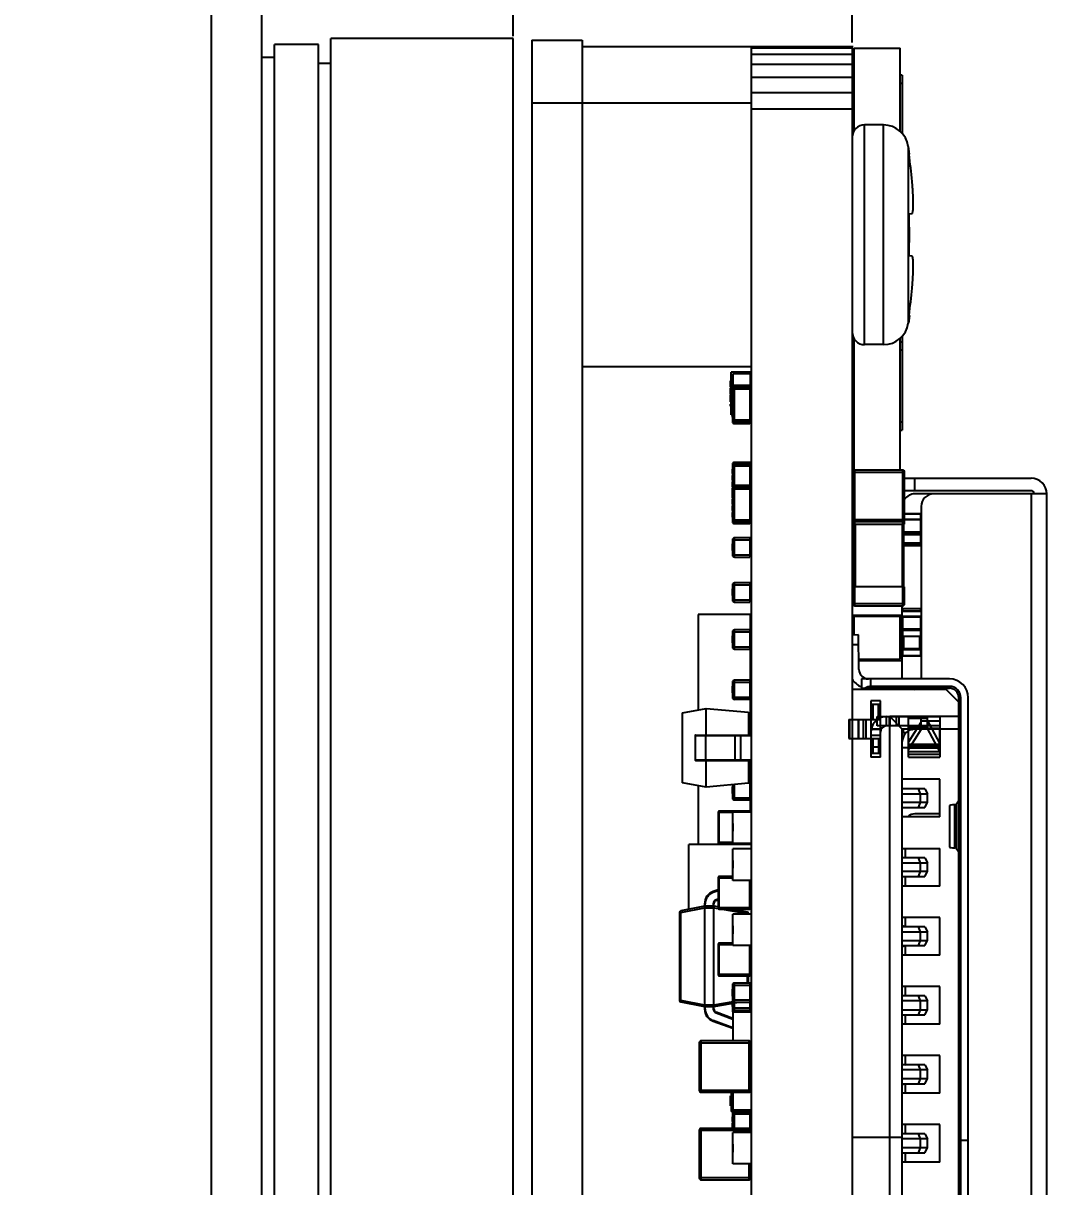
# Model space of a CAD drawing. Header units: inches. Extents: x -190 to 160, y -110 to 38.
# Drawn here: x -15.35 to 0.95, y -23.16 to -4.63 of the extents above; entities that cross this region are included whole.
import ezdxf

# ---------------------------------------------------------------- set-up
doc = ezdxf.new("R2010")
doc.units = ezdxf.units.IN
doc.header["$LTSCALE"] = 1.21
doc.header["$MEASUREMENT"] = 0
doc.header["$PDMODE"] = 3
doc.header["$PDSIZE"] = 0.3125
doc.layers.get('0').update_dxf_attribs({"linetype": 'CONTINUOUS'})
doc.layers.get('Defpoints').update_dxf_attribs({"linetype": 'CONTINUOUS'})
for name, color, linetype in [('02___PRT_ALL_AXES', 7, 'CONTINUOUS'), ('DIM', 3, 'CONTINUOUS'), ('INTFCLR_1294190', 7, 'CONTINUOUS')]:
    doc.layers.add(name, color=color, linetype=linetype)
doc.styles.get("Standard").update_dxf_attribs({"font": 'txt', "width": 0.8})
doc.dimstyles.get("Standard").update_dxf_attribs({"dimtxt": 0.15625, "dimasz": 0.1875, "dimexe": 0.125, "dimexo": 0.0625, "dimgap": 0.09, "dimtad": 0, "dimtih": 1, "dimtoh": 1, "dimzin": 4, "dimdsep": 46, "dimtxsty": 'STANDARD', "dimblk": '_FILLED', "dimblk1": '_FILLED', "dimblk2": '_FILLED', "dimcen": 0.09, "dimazin": 1, "dimtp": 0.01, "dimtm": 0.01, "dimtfac": 1, "dimtofl": 0, "dimtmove": 0, "dimatfit": 3, "dimldrblk": '_FILLED', "dimfxl": 1, "dimtolj": 1, "dimtzin": 4, "dimarcsym": 0})

# ---------------------------------------------------------------- blocks, each defined once
blk = doc.blocks.new('_FILLED')
at = {"color": 0, "linetype": 'ByBlock'}
blk.add_solid([(0, 0), (-1, 0.167), (-1, -0.167)], dxfattribs=at)
blk = doc.blocks.new('*D10')
at = {"layer": 'Defpoints', "color": 0}
for p in [(-12.35, 6.852), (-12.35, -0.387), (-7.55, -4.897)]:
    blk.add_point(p, dxfattribs=at)
at = {"layer": 'DIM', "color": 0, "lineweight": -2}
for p, q in [((-12.35, -0.324), (-12.35, 6.977)), ((-7.55, -4.834), (-7.55, 6.977)), ((-13.85, 6.852), (-15.35, 6.852)), ((-6.05, 6.852), (-4.55, 6.852))]:
    blk.add_line(p, q, dxfattribs=at)
at = {"layer": 'DIM', "color": 0, "lineweight": -2, "xscale": 1.5, "yscale": 1.5, "zscale": 1.5}
blk.add_blockref('_FILLED', (-12.35, 6.852), dxfattribs=at)
at = {"layer": 'DIM', "color": 0, "lineweight": -2, "xscale": 1.5, "yscale": 1.5, "zscale": 1.5, "rotation": 180}
blk.add_blockref('_FILLED', (-7.55, 6.852), dxfattribs=at)
at = {"layer": 'DIM', "color": 0, "insert": (-9.95, 6.852), "char_height": 2, "attachment_point": 5}
blk.add_mtext('\\A1;4.80', dxfattribs=at)
blk = doc.blocks.new('*D11')
at = {"layer": 'Defpoints', "color": 0}
for p in [(-12.35, 10.263), (-12.35, -0.387), (-2.15, -4.997)]:
    blk.add_point(p, dxfattribs=at)
at = {"layer": 'DIM', "color": 0, "lineweight": -2}
for p, q in [((-12.35, -0.324), (-12.35, 10.388)), ((-2.15, -4.934), (-2.15, 10.388)), ((-10.85, 10.263), (-10.007, 10.263)), ((-3.65, 10.263), (-4.493, 10.263))]:
    blk.add_line(p, q, dxfattribs=at)
at = {"layer": 'DIM', "color": 0, "lineweight": -2, "xscale": 1.5, "yscale": 1.5, "zscale": 1.5, "rotation": 180}
blk.add_blockref('_FILLED', (-12.35, 10.263), dxfattribs=at)
at = {"layer": 'DIM', "color": 0, "lineweight": -2, "xscale": 1.5, "yscale": 1.5, "zscale": 1.5}
blk.add_blockref('_FILLED', (-2.15, 10.263), dxfattribs=at)
at = {"layer": 'DIM', "color": 0, "insert": (-7.25, 10.263), "char_height": 2, "attachment_point": 5}
blk.add_mtext('\\A1;10.20', dxfattribs=at)

msp = doc.modelspace()

# ---------------------------------------------------------------- linework, layer by layer
at = {"color": 7, "linetype": 'Continuous'}
for p, q in [((-12.35, -75.487), (-12.35, -0.387)), ((-11.55, -75.487), (-11.55, -0.387)), ((-11.35, -71.579), (-11.35, -4.967)), ((-10.65, -4.967), (-11.35, -4.967)), ((-10.65, -69.767), (-10.65, -4.967)), ((-10.45, -71.937), (-10.45, -4.867)), ((-7.55, -4.867), (-10.45, -4.867)), ((-7.55, -71.937), (-7.55, -4.867)), ((-7.25, -4.897), (-7.25, -61.397)), ((-7.25, -4.897), (-6.45, -4.897)), ((-6.45, -4.897), (-6.45, -61.397)), ((-6.45, -4.997), (-2.15, -4.997)), ((-3.75, -61.006), (-3.75, -4.987)), ((-2.15, -4.987), (-2.15, -61.006)), ((-11.55, -5.167), (-11.35, -5.167)), ((-2.15, -5.023), (-3.75, -5.023)), ((-2.15, -5.123), (-3.75, -5.123)), ((-2.115, -6.336), (-2.115, -5.024)), ((-2.115, -5.024), (-1.385, -5.024)), ((-1.385, -6.35), (-1.385, -5.024)), ((-10.45, -5.267), (-10.65, -5.267)), ((-2.15, -5.284), (-3.75, -5.284)), ((-2.15, -5.493), (-3.75, -5.493)), ((-1.35, -5.453), (-1.385, -5.453)), ((-1.35, -5.453), (-1.35, -6.384)), ((-2.15, -5.736), (-3.75, -5.736)), ((-1.385, -5.58), (-1.35, -5.58)), ((-7.25, -5.897), (-3.75, -5.897)), ((-2.15, -5.997), (-3.75, -5.997)), ((-1.95, -9.747), (-1.95, -6.247)), ((-1.243, -6.713), (-1.237, -6.712)), ((-1.243, -7.663), (-1.194, -7.655)), ((-1.194, -8.339), (-1.243, -8.331)), ((-1.237, -9.282), (-1.243, -9.281)), ((-1.35, -9.61), (-1.35, -11.107)), ((-2.115, -11.746), (-2.115, -9.658)), ((-1.385, -11.746), (-1.385, -9.644)), ((-1.35, -9.705), (-1.385, -9.705)), ((-1.385, -9.832), (-1.35, -9.832)), ((-6.45, -10.097), (-3.75, -10.097)), ((-4.075, -10.867), (-4.075, -10.187)), ((-3.75, -10.187), (-4.075, -10.187)), ((-4.085, -10.425), (-4.085, -10.323)), ((-4.075, -10.323), (-4.085, -10.323)), ((-4.075, -10.373), (-4.085, -10.373)), ((-4.075, -10.237), (-4.05, -10.237)), ((-4.075, -10.287), (-4.05, -10.287)), ((-4.05, -10.212), (-4.05, -10.41)), ((-3.775, -10.212), (-4.05, -10.212)), ((-3.775, -10.212), (-3.775, -10.396)), ((-3.775, -10.287), (-3.75, -10.287)), ((-4.075, -10.425), (-4.085, -10.425)), ((-4.085, -10.541), (-4.085, -10.439)), ((-4.075, -10.439), (-4.085, -10.439)), ((-4.075, -10.444), (-4.085, -10.444)), ((-4.075, -10.493), (-4.085, -10.493)), ((-4.075, -10.539), (-4.085, -10.539)), ((-4.075, -10.541), (-4.085, -10.541)), ((-4.085, -10.656), (-4.085, -10.554)), ((-4.075, -10.554), (-4.085, -10.554)), ((-4.057, -10.593), (-4.057, -10.52)), ((-4.055, -10.52), (-4.057, -10.52)), ((-4.055, -10.556), (-4.057, -10.556)), ((-4.055, -10.426), (-4.055, -10.975)), ((-4.055, -10.426), (-3.75, -10.426)), ((-3.75, -10.457), (-4.055, -10.457)), ((-4.024, -11.005), (-4.024, -10.396)), ((-3.781, -10.396), (-4.024, -10.396)), ((-3.781, -10.396), (-3.781, -11.005)), ((-4.075, -10.604), (-4.085, -10.604)), ((-4.075, -10.656), (-4.085, -10.656)), ((-4.085, -10.729), (-4.085, -10.693)), ((-4.075, -10.693), (-4.085, -10.693)), ((-4.075, -10.701), (-4.085, -10.701)), ((-4.075, -10.729), (-4.085, -10.729)), ((-4.057, -10.593), (-4.055, -10.593)), ((-4.057, -10.694), (-4.057, -10.617)), ((-4.055, -10.617), (-4.057, -10.617)), ((-4.057, -10.62), (-4.055, -10.62)), ((-4.057, -10.657), (-4.055, -10.657)), ((-4.057, -10.694), (-4.055, -10.694)), ((-4.057, -10.798), (-4.057, -10.724)), ((-4.055, -10.724), (-4.057, -10.724)), ((-4.075, -10.767), (-4.057, -10.767)), ((-4.075, -10.817), (-4.055, -10.817)), ((-4.057, -10.867), (-4.075, -10.867)), ((-4.055, -10.761), (-4.057, -10.761)), ((-4.057, -10.798), (-4.055, -10.798)), ((-4.057, -10.9), (-4.057, -10.826)), ((-4.057, -10.826), (-4.055, -10.826)), ((-4.057, -10.835), (-4.055, -10.835)), ((-4.057, -10.872), (-4.055, -10.872)), ((-4.055, -10.889), (-4.057, -10.889)), ((-4.057, -10.9), (-4.055, -10.9)), ((-4.055, -10.944), (-3.75, -10.944)), ((-3.75, -10.975), (-4.055, -10.975)), ((-4.024, -11.005), (-3.781, -11.005)), ((-1.35, -10.98), (-1.385, -10.98)), ((-1.385, -11.107), (-1.35, -11.107)), ((-4.055, -11.653), (-4.055, -12.568)), ((-4.055, -11.653), (-3.75, -11.653)), ((-4.024, -12.598), (-4.024, -11.623)), ((-3.781, -11.623), (-4.024, -11.623)), ((-3.781, -11.623), (-3.781, -12.598)), ((-4.057, -11.801), (-4.057, -11.728)), ((-4.057, -11.728), (-4.055, -11.728)), ((-4.057, -11.739), (-4.055, -11.739)), ((-4.055, -11.79), (-4.057, -11.79)), ((-4.057, -11.801), (-4.055, -11.801)), ((-4.057, -11.904), (-4.057, -11.83)), ((-4.055, -11.83), (-4.057, -11.83)), ((-3.75, -11.683), (-4.055, -11.683)), ((-2.135, -11.776), (-2.135, -12.606)), ((-2.135, -11.776), (-1.315, -11.776)), ((-2.105, -12.606), (-2.105, -11.746)), ((-1.345, -11.746), (-2.105, -11.746)), ((-1.345, -11.746), (-1.345, -12.606)), ((-1.315, -12.606), (-1.315, -11.776)), ((-4.057, -11.867), (-4.055, -11.867)), ((-4.057, -11.904), (-4.055, -11.904)), ((-4.057, -12.011), (-4.057, -11.934)), ((-4.057, -11.934), (-4.055, -11.934)), ((-4.057, -12.011), (-4.055, -12.011)), ((-4.057, -12.108), (-4.057, -12.034)), ((-4.055, -12.034), (-4.057, -12.034)), ((-4.055, -12.019), (-3.75, -12.019)), ((-3.781, -11.989), (-4.024, -11.989)), ((-1.315, -11.874), (0.7, -11.874)), ((-1.15, -12.074), (-1.15, -11.874)), ((-4.057, -12.071), (-4.055, -12.071)), ((-4.057, -12.108), (-4.055, -12.108)), ((-4.057, -12.187), (-4.057, -12.113)), ((-4.055, -12.113), (-4.057, -12.113)), ((-4.055, -12.15), (-4.057, -12.15)), ((-4.057, -12.187), (-4.055, -12.187)), ((-4.057, -12.287), (-4.057, -12.21)), ((-4.055, -12.21), (-4.057, -12.21)), ((-4.057, -12.213), (-4.055, -12.213)), ((-3.75, -12.05), (-4.055, -12.05)), ((-2.135, -12.064), (-2.15, -12.064)), ((0.7, -12.074), (-1.315, -12.074)), ((0.95, -12.124), (-1.15, -12.124)), ((0.7, -12.124), (0.7, -29.224)), ((0.95, -29.224), (0.95, -12.124)), ((-4.057, -12.251), (-4.055, -12.251)), ((-4.057, -12.287), (-4.055, -12.287)), ((-4.057, -12.391), (-4.057, -12.317)), ((-4.055, -12.317), (-4.057, -12.317)), ((-4.055, -12.354), (-4.057, -12.354)), ((-4.057, -12.391), (-4.055, -12.391)), ((-2.15, -12.239), (-2.135, -12.239)), ((-1.05, -12.324), (-1.05, -15.071)), ((-4.057, -12.493), (-4.057, -12.42)), ((-4.057, -12.42), (-4.055, -12.42)), ((-4.057, -12.429), (-4.055, -12.429)), ((-4.057, -12.465), (-4.055, -12.465)), ((-4.055, -12.482), (-4.057, -12.482)), ((-4.057, -12.493), (-4.055, -12.493)), ((-4.055, -12.538), (-3.75, -12.538)), ((-3.75, -12.568), (-4.055, -12.568)), ((-4.024, -12.598), (-3.781, -12.598)), ((-1.315, -12.536), (-2.135, -12.536)), ((-2.105, -12.566), (-1.345, -12.566)), ((-1.06, -12.441), (-1.315, -12.441)), ((-1.315, -12.444), (-1.06, -12.444)), ((-1.06, -12.531), (-1.315, -12.531)), ((-1.315, -12.534), (-1.06, -12.534)), ((-1.06, -12.441), (-1.06, -12.911)), ((-1.06, -12.444), (-1.05, -12.451)), ((-1.06, -12.534), (-1.05, -12.541)), ((-2.125, -12.789), (-2.15, -12.789)), ((-2.135, -12.606), (-1.315, -12.606)), ((-2.125, -12.606), (-2.125, -13.606)), ((-2.095, -13.606), (-2.095, -12.606)), ((-1.355, -12.606), (-1.355, -13.606)), ((-1.325, -13.606), (-1.325, -12.606)), ((-1.06, -12.732), (-1.325, -12.732)), ((-1.325, -12.746), (-1.06, -12.746)), ((-1.06, -12.761), (-1.325, -12.761)), ((-1.325, -12.771), (-1.05, -12.771)), ((-1.06, -12.746), (-1.05, -12.739)), ((-4.057, -13.028), (-4.057, -12.921)), ((-4.057, -12.921), (-4.055, -12.921)), ((-4.055, -12.855), (-4.055, -13.099)), ((-4.055, -12.855), (-3.75, -12.855)), ((-4.024, -13.13), (-4.024, -12.825)), ((-3.781, -12.825), (-4.024, -12.825)), ((-3.781, -12.825), (-3.781, -13.13)), ((-2.125, -12.964), (-2.15, -12.964)), ((-1.06, -12.911), (-1.325, -12.911)), ((-1.05, -12.928), (-1.325, -12.928)), ((-1.325, -12.938), (-1.05, -12.938)), ((-1.325, -12.949), (-1.05, -12.949)), ((-1.075, -12.911), (-1.075, -12.928)), ((-1.065, -12.928), (-1.065, -12.911)), ((-4.055, -13.009), (-4.057, -13.009)), ((-4.057, -13.017), (-4.055, -13.017)), ((-4.057, -13.026), (-4.055, -13.026)), ((-4.057, -13.028), (-4.055, -13.028)), ((-3.75, -13.099), (-4.055, -13.099)), ((-4.024, -13.13), (-3.781, -13.13)), ((-2.125, -13.334), (-2.15, -13.334)), ((-2.15, -13.509), (-2.125, -13.509)), ((-4.057, -13.745), (-4.057, -13.638)), ((-4.057, -13.638), (-4.055, -13.638)), ((-4.055, -13.573), (-4.055, -13.817)), ((-4.055, -13.573), (-3.75, -13.573)), ((-4.024, -13.847), (-4.024, -13.542)), ((-3.781, -13.542), (-4.024, -13.542)), ((-3.781, -13.542), (-3.781, -13.847)), ((-2.135, -13.606), (-2.135, -13.876)), ((-1.315, -13.606), (-2.135, -13.606)), ((-2.105, -13.906), (-2.105, -13.606)), ((-1.345, -13.606), (-1.345, -13.906)), ((-1.315, -13.876), (-1.315, -13.606)), ((-4.055, -13.726), (-4.057, -13.726)), ((-4.057, -13.735), (-4.055, -13.735)), ((-4.057, -13.743), (-4.055, -13.743)), ((-4.057, -13.745), (-4.055, -13.745)), ((-3.75, -13.817), (-4.055, -13.817)), ((-4.024, -13.847), (-3.781, -13.847)), ((-1.315, -13.876), (-2.135, -13.876)), ((-4.6, -14.047), (-4.6, -15.566)), ((-3.77, -14.047), (-4.6, -14.047)), ((-3.77, -14.294), (-3.77, -14.047)), ((-1.35, -14.059), (-2.15, -14.059)), ((-2.115, -14.372), (-2.115, -14.079)), ((-1.385, -14.079), (-2.115, -14.079)), ((-2.105, -13.906), (-1.345, -13.906)), ((-1.385, -14.759), (-1.385, -14.079)), ((-1.35, -15.071), (-1.35, -13.906)), ((-1.35, -13.949), (-1.05, -13.949)), ((-1.34, -13.991), (-1.35, -13.984)), ((-1.35, -14.089), (-1.34, -14.082)), ((-1.34, -13.994), (-1.34, -13.949)), ((-1.06, -13.991), (-1.34, -13.991)), ((-1.34, -13.994), (-1.06, -13.994)), ((-1.34, -14.393), (-1.34, -14.079)), ((-1.06, -14.079), (-1.34, -14.079)), ((-1.34, -14.082), (-1.06, -14.082)), ((-1.06, -13.949), (-1.06, -13.994)), ((-1.06, -14.079), (-1.06, -14.393)), ((-1.06, -14.082), (-1.05, -14.089)), ((-2.115, -14.234), (-2.15, -14.234)), ((-1.385, -14.234), (-1.35, -14.234)), ((-4.057, -14.495), (-4.057, -14.388)), ((-4.057, -14.388), (-4.055, -14.388)), ((-4.055, -14.323), (-4.055, -14.567)), ((-4.055, -14.323), (-3.75, -14.323)), ((-4.024, -14.597), (-4.024, -14.292)), ((-3.781, -14.292), (-4.024, -14.292)), ((-3.781, -14.292), (-3.781, -14.597)), ((-2.05, -14.371), (-2.15, -14.373)), ((-2.04, -14.924), (-2.05, -14.371)), ((-1.385, -14.428), (-1.35, -14.428)), ((-1.34, -14.28), (-1.35, -14.287)), ((-1.35, -14.287), (-1.34, -14.294)), ((-1.34, -14.393), (-1.35, -14.386)), ((-1.34, -14.393), (-1.35, -14.4)), ((-1.06, -14.28), (-1.34, -14.28)), ((-1.34, -14.294), (-1.06, -14.294)), ((-1.34, -14.393), (-1.06, -14.393)), ((-1.335, -14.393), (-1.335, -14.587)), ((-1.325, -14.594), (-1.325, -14.393)), ((-1.075, -14.393), (-1.075, -14.594)), ((-1.065, -14.587), (-1.065, -14.393)), ((-1.06, -14.294), (-1.05, -14.287)), ((-4.055, -14.476), (-4.057, -14.476)), ((-4.057, -14.485), (-4.055, -14.485)), ((-4.057, -14.493), (-4.055, -14.493)), ((-4.057, -14.495), (-4.055, -14.495)), ((-3.75, -14.567), (-4.055, -14.567)), ((-4.024, -14.597), (-3.781, -14.597)), ((-3.77, -15.094), (-3.77, -14.595)), ((-2.15, -14.523), (-2.047, -14.521)), ((-1.385, -14.57), (-1.35, -14.57)), ((-1.385, -14.604), (-1.35, -14.604)), ((-1.35, -14.598), (-1.34, -14.605)), ((-1.34, -14.707), (-1.34, -14.605)), ((-1.34, -14.605), (-1.06, -14.605)), ((-1.325, -14.594), (-1.335, -14.587)), ((-1.075, -14.594), (-1.325, -14.594)), ((-1.065, -14.587), (-1.075, -14.594)), ((-1.06, -14.605), (-1.05, -14.598)), ((-1.06, -14.605), (-1.06, -14.707)), ((-3.75, -14.769), (-3.77, -14.769)), ((-2.043, -14.759), (-1.385, -14.759)), ((-2.043, -14.779), (-1.35, -14.779)), ((-1.34, -14.704), (-1.35, -14.697)), ((-1.06, -14.704), (-1.34, -14.704)), ((-1.06, -14.707), (-1.34, -14.707)), ((-3.75, -14.836), (-3.77, -14.836)), ((-3.75, -14.836), (-3.77, -14.836)), ((-4.057, -15.295), (-4.057, -15.188)), ((-4.057, -15.188), (-4.055, -15.188)), ((-4.055, -15.123), (-4.055, -15.367)), ((-4.055, -15.123), (-3.75, -15.123)), ((-4.024, -15.397), (-4.024, -15.092)), ((-3.781, -15.092), (-4.024, -15.092)), ((-3.781, -15.092), (-3.781, -15.397)), ((-2, -15.071), (-2, -15.221)), ((-0.6, -15.071), (-2, -15.071)), ((-1.95, -15.071), (-1.95, -15.059)), ((-1.85, -15.191), (-1.85, -15.071)), ((-0.6, -15.191), (-1.85, -15.191)), ((-0.6, -15.221), (-0.6, -15.191)), ((-4.055, -15.276), (-4.057, -15.276)), ((-4.057, -15.285), (-4.055, -15.285)), ((-4.057, -15.293), (-4.055, -15.293)), ((-4.057, -15.295), (-4.055, -15.295)), ((-3.75, -15.367), (-4.055, -15.367)), ((-0.65, -15.241), (-2.15, -15.241)), ((-2, -15.221), (-0.6, -15.221)), ((-1.75, -15.221), (-1.75, -15.241)), ((-1.209, -15.221), (-1.15, -15.241)), ((-1.15, -15.221), (-1.15, -15.241)), ((-1.1, -15.222), (-1.1, -15.231)), ((-1.097, -15.241), (-1.1, -15.231)), ((-0.703, -15.241), (-0.7, -15.231)), ((-0.7, -15.231), (-0.7, -15.222)), ((-0.65, -15.241), (-0.45, -15.441)), ((-0.45, -29.471), (-0.45, -15.371)), ((-0.42, -15.371), (-0.45, -15.371)), ((-0.42, -27.721), (-0.42, -15.371)), ((-0.3, -29.471), (-0.3, -15.371)), ((-4.85, -15.61), (-4.475, -15.544)), ((-4.475, -15.969), (-4.475, -15.544)), ((-4.475, -15.544), (-3.8, -15.603)), ((-4.024, -15.397), (-3.781, -15.397)), ((-3.77, -15.899), (-3.77, -15.395)), ((-3.75, -15.569), (-3.77, -15.569)), ((-4.85, -16.728), (-4.85, -15.61)), ((-3.8, -15.603), (-3.8, -15.969)), ((-3.75, -15.612), (-3.77, -15.612)), ((-1.55, -27.221), (-1.55, -15.671)), ((-1.55, -15.671), (-1.35, -15.871)), ((-0.45, -15.671), (-1.55, -15.671)), ((-3.781, -15.897), (-3.8, -15.897)), ((-3.785, -15.922), (-3.8, -15.922)), ((-3.785, -15.922), (-3.785, -15.969)), ((-3.781, -15.897), (-3.781, -15.923)), ((-3.772, -15.928), (-3.75, -15.928)), ((-1.35, -27.021), (-1.35, -15.871)), ((-0.45, -15.871), (-1.35, -15.871)), ((-1.289, -15.93), (-1.35, -15.93)), ((-1.33, -15.93), (-1.33, -15.871)), ((-0.75, -16.171), (-0.75, -15.871)), ((-4.65, -15.974), (-4.65, -16.364)), ((-4.65, -15.974), (-3.755, -15.974)), ((-4.645, -15.969), (-3.755, -15.969)), ((-4.478, -15.974), (-4.478, -15.969)), ((-4.478, -16.364), (-4.478, -15.974)), ((-4.011, -15.969), (-4.011, -15.974)), ((-4.011, -16.364), (-4.011, -15.974)), ((-3.925, -15.974), (-3.925, -16.364)), ((-3.92, -16.369), (-3.92, -15.969)), ((-3.8, -15.942), (-3.765, -15.942)), ((-3.765, -15.969), (-3.765, -15.942)), ((-3.755, -15.969), (-3.755, -16.364)), ((-0.75, -16.171), (-1.35, -16.171)), ((-3.755, -16.364), (-4.65, -16.364)), ((-4.645, -16.369), (-3.755, -16.369)), ((-4.478, -16.369), (-4.478, -16.364)), ((-4.475, -16.794), (-4.475, -16.369)), ((-4.011, -16.364), (-4.011, -16.369)), ((-3.8, -16.369), (-3.8, -16.735)), ((-3.765, -16.422), (-3.8, -16.422)), ((-3.8, -16.442), (-3.785, -16.442)), ((-3.785, -16.369), (-3.785, -16.442)), ((-3.77, -16.697), (-3.77, -16.435)), ((-3.765, -16.422), (-3.765, -16.369)), ((-3.75, -16.372), (-3.765, -16.372)), ((-0.75, -16.671), (-1.35, -16.671)), ((-0.75, -17.271), (-0.75, -16.671)), ((-4.475, -16.794), (-4.85, -16.728)), ((-4.6, -16.772), (-4.6, -17.71)), ((-3.8, -16.735), (-4.475, -16.794)), ((-4.057, -16.897), (-4.057, -16.79)), ((-4.057, -16.79), (-4.055, -16.79)), ((-4.055, -16.757), (-4.055, -16.969)), ((-4.024, -17), (-4.024, -16.755)), ((-3.781, -16.695), (-3.8, -16.695)), ((-3.8, -16.725), (-3.75, -16.725)), ((-3.781, -16.695), (-3.781, -17)), ((-0.99, -16.821), (-1.35, -16.821)), ((-1.097, -16.821), (-1.066, -16.901)), ((-0.99, -16.821), (-0.95, -16.901)), ((-4.055, -16.879), (-4.057, -16.879)), ((-4.057, -16.887), (-4.055, -16.887)), ((-4.057, -16.896), (-4.055, -16.896)), ((-4.057, -16.897), (-4.055, -16.897)), ((-3.75, -16.969), (-4.055, -16.969)), ((-4.024, -17), (-3.781, -17)), ((-3.77, -17.185), (-3.77, -16.997)), ((-1.35, -16.901), (-0.95, -16.901)), ((-0.95, -17.041), (-1.35, -17.041)), ((-1.066, -17.041), (-1.097, -17.121)), ((-1.066, -16.901), (-1.066, -17.041)), ((-0.99, -17.121), (-0.95, -17.041)), ((-0.95, -17.041), (-0.95, -16.901)), ((-0.455, -17.021), (-0.491, -17.075)), ((-0.45, -17.021), (-0.455, -17.021)), ((-4.285, -17.197), (-4.285, -17.677)), ((-4.285, -17.197), (-4.05, -17.197)), ((-4.265, -17.697), (-4.265, -17.177)), ((-3.785, -17.177), (-4.265, -17.177)), ((-4.05, -17.692), (-4.05, -17.192)), ((-3.75, -17.192), (-4.05, -17.192)), ((-3.785, -17.177), (-3.785, -17.192)), ((-3.75, -17.169), (-3.77, -17.169)), ((-1.35, -17.121), (-0.99, -17.121)), ((-0.75, -17.221), (-1.15, -17.221)), ((-0.6, -17.089), (-0.6, -17.753)), ((-0.513, -17.764), (-0.513, -17.078)), ((-0.491, -17.075), (-0.491, -17.767)), ((-4.051, -17.376), (-4.051, -17.496)), ((-4.051, -17.376), (-4.05, -17.376)), ((-4.051, -17.412), (-4.05, -17.412)), ((-0.75, -17.271), (-1.35, -17.271)), ((-4.051, -17.451), (-4.05, -17.451)), ((-4.05, -17.458), (-4.051, -17.458)), ((-4.051, -17.48), (-4.05, -17.48)), ((-4.051, -17.494), (-4.05, -17.494)), ((-4.051, -17.496), (-4.05, -17.496)), ((-4.75, -18.741), (-4.75, -17.71)), ((-3.751, -17.71), (-4.75, -17.71)), ((-4.05, -17.677), (-4.285, -17.677)), ((-4.265, -17.697), (-3.785, -17.697)), ((-4.055, -17.697), (-4.055, -17.71)), ((-3.75, -17.692), (-4.05, -17.692)), ((-4.05, -18.281), (-4.05, -17.781)), ((-3.75, -17.781), (-4.05, -17.781)), ((-4.024, -17.71), (-4.024, -17.697)), ((-3.785, -17.692), (-3.785, -17.697)), ((-3.781, -17.697), (-3.781, -17.71)), ((-3.75, -17.769), (-3.751, -17.769)), ((-1.35, -17.771), (-0.75, -17.771)), ((-1.3, -17.921), (-1.3, -17.771)), ((-0.75, -18.371), (-0.75, -17.771)), ((-0.491, -17.767), (-0.455, -17.821)), ((-4.051, -17.966), (-4.051, -18.086)), ((-4.051, -17.966), (-4.05, -17.966)), ((-0.99, -17.921), (-1.35, -17.921)), ((-1.097, -17.921), (-1.066, -18.001)), ((-0.99, -17.921), (-0.95, -18.001)), ((-0.455, -17.821), (-0.45, -17.821)), ((-4.051, -18.001), (-4.05, -18.001)), ((-4.051, -18.04), (-4.05, -18.04)), ((-4.05, -18.048), (-4.051, -18.048)), ((-4.051, -18.07), (-4.05, -18.07)), ((-4.051, -18.084), (-4.05, -18.084)), ((-4.051, -18.086), (-4.05, -18.086)), ((-1.35, -18.001), (-0.95, -18.001)), ((-0.95, -18.141), (-1.35, -18.141)), ((-1.066, -18.141), (-1.097, -18.221)), ((-1.066, -18.001), (-1.066, -18.141)), ((-0.99, -18.221), (-0.95, -18.141)), ((-0.95, -18.141), (-0.95, -18.001)), ((-4.285, -18.24), (-4.285, -18.72)), ((-4.285, -18.24), (-4.05, -18.24)), ((-4.265, -18.74), (-4.265, -18.22)), ((-4.05, -18.22), (-4.265, -18.22)), ((-3.75, -18.281), (-4.05, -18.281)), ((-3.785, -18.281), (-3.785, -18.74)), ((-3.765, -18.72), (-3.765, -18.281)), ((-1.35, -18.221), (-0.99, -18.221)), ((-1.3, -18.371), (-1.3, -18.221)), ((-4.285, -18.432), (-4.365, -18.461)), ((-4.362, -18.47), (-4.365, -18.461)), ((-4.362, -18.47), (-4.285, -18.442)), ((-0.75, -18.371), (-1.35, -18.371)), ((-4.5, -18.692), (-4.88, -18.766)), ((-4.88, -18.791), (-4.5, -18.717)), ((-4.5, -18.653), (-4.5, -18.692)), ((-4.5, -18.653), (-4.49, -18.653)), ((-4.35, -18.692), (-4.5, -18.692)), ((-4.5, -18.692), (-4.5, -18.717)), ((-4.5, -18.717), (-4.5, -20.267)), ((-4.5, -18.717), (-4.35, -18.717)), ((-4.49, -18.692), (-4.49, -18.653)), ((-4.36, -18.653), (-4.36, -18.692)), ((-4.36, -18.653), (-4.35, -18.653)), ((-4.35, -18.692), (-4.35, -18.653)), ((-4.285, -18.704), (-4.35, -18.692)), ((-4.35, -18.692), (-4.35, -18.717)), ((-4.35, -20.267), (-4.35, -18.717)), ((-4.35, -18.717), (-4.283, -18.729)), ((-4.285, -18.581), (-4.317, -18.592)), ((-4.314, -18.602), (-4.317, -18.592)), ((-4.314, -18.602), (-4.285, -18.591)), ((-3.765, -18.72), (-4.285, -18.72)), ((-3.75, -18.569), (-3.751, -18.569)), ((-3.75, -18.696), (-3.751, -18.696)), ((-4.9, -18.791), (-4.9, -20.194)), ((-4.9, -18.791), (-4.88, -18.791)), ((-4.88, -18.791), (-4.88, -18.766)), ((-4.88, -20.194), (-4.88, -18.791)), ((-4.265, -18.74), (-3.785, -18.74)), ((-4.221, -18.74), (-3.821, -18.81)), ((-3.821, -18.786), (-4.081, -18.74)), ((-4.05, -19.319), (-4.05, -18.819)), ((-3.75, -18.819), (-4.05, -18.819)), ((-3.821, -18.786), (-3.821, -18.81)), ((-3.821, -18.81), (-3.821, -18.819)), ((-3.821, -18.81), (-3.8, -18.81)), ((-3.8, -18.819), (-3.8, -18.81)), ((-3.75, -18.812), (-3.751, -18.812)), ((-0.75, -18.871), (-1.35, -18.871)), ((-1.3, -19.021), (-1.3, -18.871)), ((-0.75, -19.471), (-0.75, -18.871)), ((-4.051, -19.003), (-4.051, -19.135)), ((-4.051, -19.003), (-4.05, -19.003)), ((-4.051, -19.039), (-4.05, -19.039)), ((-4.051, -19.078), (-4.05, -19.078)), ((-4.05, -19.085), (-4.051, -19.085)), ((-1.302, -19.021), (-1.35, -19.008)), ((-0.99, -19.021), (-1.35, -19.021)), ((-1.097, -19.021), (-1.066, -19.101)), ((-0.99, -19.021), (-0.95, -19.101)), ((-4.051, -19.107), (-4.05, -19.107)), ((-4.051, -19.121), (-4.05, -19.121)), ((-4.051, -19.123), (-4.05, -19.123)), ((-4.051, -19.135), (-4.05, -19.135)), ((-1.35, -19.101), (-0.95, -19.101)), ((-1.35, -19.241), (-0.95, -19.241)), ((-1.066, -19.241), (-1.097, -19.321)), ((-1.066, -19.101), (-1.066, -19.241)), ((-0.99, -19.321), (-0.95, -19.241)), ((-0.95, -19.241), (-0.95, -19.101)), ((-4.285, -19.302), (-4.285, -19.782)), ((-4.285, -19.302), (-4.05, -19.302)), ((-4.265, -19.802), (-4.265, -19.282)), ((-4.05, -19.282), (-4.265, -19.282)), ((-3.75, -19.319), (-4.05, -19.319)), ((-3.75, -19.319), (-4.05, -19.319)), ((-3.785, -19.319), (-3.785, -19.802)), ((-3.765, -19.782), (-3.765, -19.319)), ((-3.75, -19.38), (-3.751, -19.38)), ((-3.751, -19.446), (-3.75, -19.446)), ((-1.35, -19.334), (-1.302, -19.321)), ((-1.35, -19.321), (-0.99, -19.321)), ((-1.3, -19.471), (-1.3, -19.321)), ((-3.75, -19.476), (-3.751, -19.476)), ((-0.75, -19.471), (-1.35, -19.471)), ((-3.765, -19.782), (-4.285, -19.782)), ((-4.265, -19.802), (-3.785, -19.802)), ((-3.821, -19.802), (-3.821, -19.917)), ((-3.8, -19.917), (-3.8, -19.802)), ((-4.057, -20.126), (-4.057, -20.013)), ((-4.057, -20.013), (-4.055, -20.013)), ((-4.055, -19.948), (-4.055, -20.191)), ((-4.055, -19.948), (-3.75, -19.948)), ((-4.024, -20.222), (-4.024, -19.917)), ((-3.781, -19.917), (-4.024, -19.917)), ((-3.781, -19.917), (-3.781, -20.38)), ((-0.75, -19.971), (-1.35, -19.971)), ((-1.3, -20.121), (-1.3, -19.971)), ((-0.75, -20.571), (-0.75, -19.971)), ((-4.88, -20.194), (-4.9, -20.194)), ((-4.5, -20.268), (-4.88, -20.194)), ((-4.88, -20.218), (-4.88, -20.194)), ((-4.055, -20.101), (-4.057, -20.101)), ((-4.057, -20.11), (-4.055, -20.11)), ((-4.057, -20.118), (-4.055, -20.118)), ((-4.057, -20.12), (-4.055, -20.12)), ((-4.055, -20.126), (-4.057, -20.126)), ((-3.75, -20.191), (-4.055, -20.191)), ((-0.99, -20.121), (-1.35, -20.121)), ((-0.95, -20.201), (-1.35, -20.201)), ((-1.097, -20.121), (-1.066, -20.201)), ((-1.066, -20.201), (-1.066, -20.341)), ((-0.99, -20.121), (-0.95, -20.201)), ((-0.95, -20.341), (-0.95, -20.201)), ((-4.88, -20.218), (-4.5, -20.292)), ((-4.35, -20.267), (-4.5, -20.267)), ((-4.5, -20.268), (-4.5, -20.292)), ((-4.5, -20.292), (-4.5, -20.331)), ((-4.5, -20.292), (-4.35, -20.292)), ((-4.49, -20.331), (-4.5, -20.331)), ((-4.49, -20.331), (-4.49, -20.292)), ((-4.36, -20.292), (-4.36, -20.331)), ((-4.35, -20.331), (-4.36, -20.331)), ((-4.045, -20.214), (-4.35, -20.268)), ((-4.35, -20.292), (-3.953, -20.222)), ((-4.35, -20.268), (-4.35, -20.292)), ((-4.35, -20.331), (-4.35, -20.292)), ((-4.317, -20.392), (-4.314, -20.383)), ((-4.05, -20.479), (-4.314, -20.383)), ((-4.057, -20.292), (-4.057, -20.241)), ((-4.055, -20.254), (-4.057, -20.254)), ((-4.055, -20.273), (-4.057, -20.273)), ((-4.057, -20.282), (-4.055, -20.282)), ((-4.057, -20.291), (-4.055, -20.291)), ((-4.057, -20.292), (-4.055, -20.292)), ((-4.055, -20.24), (-4.055, -20.364)), ((-3.75, -20.319), (-4.055, -20.319)), ((-3.75, -20.364), (-4.055, -20.364)), ((-4.05, -20.38), (-4.05, -20.837)), ((-3.75, -20.38), (-4.05, -20.38)), ((-4.024, -20.222), (-3.781, -20.222)), ((-4.024, -20.222), (-3.781, -20.222)), ((-4.024, -20.38), (-4.024, -20.235)), ((-4.024, -20.35), (-3.781, -20.35)), ((-1.35, -20.341), (-0.95, -20.341)), ((-1.066, -20.341), (-1.097, -20.421)), ((-0.99, -20.421), (-0.95, -20.341)), ((-4.365, -20.524), (-4.362, -20.514)), ((-4.365, -20.524), (-4.051, -20.638)), ((-4.051, -20.628), (-4.362, -20.514)), ((-4.317, -20.392), (-4.05, -20.49)), ((-1.35, -20.421), (-0.99, -20.421)), ((-0.75, -20.571), (-1.35, -20.571)), ((-1.3, -20.571), (-1.3, -20.421)), ((-4.051, -20.575), (-4.051, -20.695)), ((-4.051, -20.575), (-4.05, -20.575)), ((-4.051, -20.634), (-4.05, -20.634)), ((-4.051, -20.695), (-4.05, -20.695)), ((-4.585, -20.867), (-4.585, -21.627)), ((-4.585, -20.867), (-3.765, -20.867)), ((-4.555, -21.657), (-4.555, -20.837)), ((-3.795, -20.837), (-4.555, -20.837)), ((-3.795, -20.837), (-3.795, -21.657)), ((-3.765, -21.627), (-3.765, -20.867)), ((-3.75, -20.88), (-3.765, -20.881)), ((-3.75, -20.88), (-3.765, -20.88)), ((-3.765, -20.891), (-3.75, -20.89)), ((-3.75, -21.119), (-3.765, -21.119)), ((-0.75, -21.071), (-1.35, -21.071)), ((-1.3, -21.221), (-1.3, -21.071)), ((-0.75, -21.671), (-0.75, -21.071)), ((-1.35, -21.208), (-1.302, -21.221)), ((-0.99, -21.221), (-1.35, -21.221)), ((-0.95, -21.301), (-1.35, -21.301)), ((-1.097, -21.221), (-1.066, -21.301)), ((-1.066, -21.301), (-1.066, -21.441)), ((-0.99, -21.221), (-0.95, -21.301)), ((-0.95, -21.441), (-0.95, -21.301)), ((-3.75, -21.442), (-3.765, -21.442)), ((-0.95, -21.441), (-1.35, -21.441)), ((-1.066, -21.441), (-1.097, -21.521)), ((-0.99, -21.521), (-0.95, -21.441)), ((-3.765, -21.627), (-4.585, -21.627)), ((-4.555, -21.657), (-3.795, -21.657)), ((-4.075, -21.657), (-4.075, -21.962)), ((-4.051, -21.657), (-4.051, -21.758)), ((-4.05, -21.657), (-4.05, -21.942)), ((-1.35, -21.534), (-1.302, -21.521)), ((-1.35, -21.521), (-0.99, -21.521)), ((-0.75, -21.671), (-1.35, -21.671)), ((-1.3, -21.671), (-1.3, -21.521)), ((-4.085, -21.871), (-4.085, -21.713)), ((-4.075, -21.713), (-4.085, -21.713)), ((-4.075, -21.717), (-4.085, -21.717)), ((-4.075, -21.867), (-4.085, -21.867)), ((-4.075, -21.871), (-4.085, -21.871)), ((-4.051, -21.697), (-4.05, -21.697)), ((-4.051, -21.758), (-4.05, -21.758)), ((-3.75, -21.962), (-4.075, -21.962)), ((-4.057, -22.121), (-4.057, -22.047)), ((-4.057, -22.047), (-4.055, -22.047)), ((-4.055, -21.973), (-4.055, -22.232)), ((-4.055, -21.973), (-3.75, -21.973)), ((-3.75, -22.003), (-4.055, -22.003)), ((-3.75, -21.942), (-4.05, -21.942)), ((-4.024, -22.232), (-4.024, -21.962)), ((-3.781, -21.962), (-3.781, -22.236)), ((-4.555, -23.052), (-4.555, -22.232)), ((-3.795, -22.232), (-4.555, -22.232)), ((-4.057, -22.058), (-4.055, -22.058)), ((-4.055, -22.11), (-4.057, -22.11)), ((-4.057, -22.121), (-4.055, -22.121)), ((-4.057, -22.223), (-4.057, -22.149)), ((-4.055, -22.149), (-4.057, -22.149)), ((-4.057, -22.186), (-4.055, -22.186)), ((-4.057, -22.223), (-4.055, -22.223)), ((-3.795, -22.232), (-3.795, -22.297)), ((-0.75, -22.171), (-1.35, -22.171)), ((-1.3, -22.321), (-1.3, -22.171)), ((-0.75, -22.771), (-0.75, -22.171)), ((-4.585, -22.262), (-4.585, -23.022)), ((-4.585, -22.262), (-3.765, -22.262)), ((-4.05, -22.797), (-4.05, -22.297)), ((-3.75, -22.297), (-4.05, -22.297)), ((-3.765, -22.297), (-3.765, -22.262)), ((-2.15, -22.371), (-1.35, -22.371)), ((-0.99, -22.321), (-1.35, -22.321)), ((-0.95, -22.401), (-1.35, -22.401)), ((-1.097, -22.321), (-1.066, -22.401)), ((-1.066, -22.401), (-1.066, -22.541)), ((-0.99, -22.321), (-0.95, -22.401)), ((-0.95, -22.541), (-0.95, -22.401)), ((-0.45, -22.421), (-0.3, -22.421)), ((-4.051, -22.481), (-4.051, -22.613)), ((-4.051, -22.481), (-4.05, -22.481)), ((-4.051, -22.517), (-4.05, -22.517)), ((-4.051, -22.556), (-4.05, -22.556)), ((-4.05, -22.563), (-4.051, -22.563)), ((-4.051, -22.585), (-4.05, -22.585)), ((-4.051, -22.599), (-4.05, -22.599)), ((-4.051, -22.601), (-4.05, -22.601)), ((-0.95, -22.541), (-1.35, -22.541)), ((-1.066, -22.541), (-1.097, -22.621)), ((-0.99, -22.621), (-0.95, -22.541)), ((-4.051, -22.613), (-4.05, -22.613)), ((-3.75, -22.797), (-4.05, -22.797)), ((-3.75, -22.797), (-4.05, -22.797)), ((-3.795, -22.797), (-3.795, -23.052)), ((-3.765, -23.022), (-3.765, -22.797)), ((-1.35, -22.621), (-0.99, -22.621)), ((-0.75, -22.771), (-1.35, -22.771)), ((-1.3, -22.771), (-1.3, -22.621)), ((-3.765, -23.022), (-4.585, -23.022)), ((-4.555, -23.052), (-3.795, -23.052))]:
    msp.add_line(p, q, dxfattribs=at)
for centre, radius, start, end in [((-1.95, -6.447), 0.2, 90, 180), ((-10.77, -7.997), 9.613, 5.0711, 7.6722), ((-10.94, -7.997), 9.703, 358.029, 1.971), ((-10.77, -7.997), 9.613, 352.3278, 354.9289), ((-1.95, -9.547), 0.2, 180, 270), ((-4.024, -10.426), 0.0305, 90, 180), ((-3.781, -10.426), 0.0305, 360, 90), ((-4.024, -10.975), 0.0305, 180, 270), ((-3.781, -10.975), 0.0305, 281.25, 360), ((-4.024, -11.653), 0.0305, 90, 180), ((-3.781, -11.653), 0.0305, 360, 90), ((-2.105, -11.776), 0.03, 90, 180), ((-1.345, -11.776), 0.03, 0, 90), ((-4.024, -12.019), 0.0305, 90, 180), ((-3.781, -12.019), 0.0305, 360, 90), ((0.7, -12.124), 0.25, 0, 90), ((-1.15, -12.324), 0.2, 90, 145.7557), ((-0.85, -12.324), 0.2, 90, 180), ((0.7, -12.124), 0.05, 0, 90), ((-4.024, -12.568), 0.0305, 180, 270), ((-3.781, -12.568), 0.0305, 281.25, 360), ((-2.105, -12.536), 0.03, 180, 270), ((-1.345, -12.536), 0.03, 270, 0), ((-4.024, -12.855), 0.0305, 90, 180), ((-3.781, -12.855), 0.0305, 360, 90), ((-4.024, -13.099), 0.0305, 180, 270), ((-4.024, -13.573), 0.0305, 90, 180), ((-3.781, -13.573), 0.0305, 360, 90), ((-4.024, -13.817), 0.0305, 180, 270), ((-2.105, -13.876), 0.03, 180, 270), ((-1.345, -13.876), 0.03, 270, 0), ((-1.34, -13.984), 0.01, 180, 270), ((-1.34, -14.089), 0.01, 90, 180), ((-4.024, -14.323), 0.0305, 90, 180), ((-3.781, -14.323), 0.0305, 360, 90), ((-4.024, -14.567), 0.0305, 180, 270), ((-1.34, -14.697), 0.01, 180, 270), ((-1.89, -14.921), 0.15, 181, 270), ((-4.024, -15.123), 0.0305, 90, 180), ((-3.781, -15.123), 0.0305, 360, 90), ((-1.89, -14.921), 0.3, 209.5929, 248.3322), ((-0.6, -15.371), 0.3, 0, 90), ((-0.6, -15.371), 0.18, 360, 90), ((-4.024, -15.367), 0.0305, 180, 270), ((-0.6, -15.371), 0.15, 0, 90), ((-3.785, -15.942), 0.02, 360, 90), ((-3.781, -15.928), 0.0305, 360, 90), ((-1.15, -16.071), 0.2, 104.4775, 180), ((-1.25, -15.684), 0.2, 284.4775, 288.9909), ((-4.645, -15.974), 0.005, 90, 180), ((-3.92, -15.974), 0.005, 90, 180), ((-4.645, -16.364), 0.005, 180, 270), ((-3.92, -16.364), 0.005, 180, 270), ((-3.785, -16.422), 0.02, 270, 360), ((-3.781, -16.725), 0.0305, 360, 90), ((-4.024, -16.969), 0.0305, 180, 270), ((-4.265, -17.197), 0.02, 90, 180), ((-3.785, -17.197), 0.02, 16.3326, 90), ((-1.15, -17.371), 0.15, 90, 138.1897), ((-4.265, -17.677), 0.02, 180, 270), ((-3.785, -17.677), 0.02, 270, 313.8062), ((-4.265, -18.24), 0.02, 90, 180), ((-3.933, -18.245), 0.195, 329.5683, 339.9942), ((-3.933, -18.245), 0.205, 325.0635, 333.5184), ((-4.295, -18.653), 0.205, 110, 180), ((-4.295, -18.653), 0.195, 110, 180), ((-4.295, -18.653), 0.065, 110, 180), ((-4.295, -18.653), 0.055, 110, 180), ((-4.265, -18.72), 0.02, 180, 270), ((-3.785, -18.72), 0.02, 270, 360), ((-4.875, -18.791), 0.025, 101, 180), ((-3.825, -18.81), 0.025, 360, 80), ((-4.265, -19.302), 0.02, 90, 180), ((-3.781, -19.446), 0.0305, 360, 13.9382), ((-4.265, -19.782), 0.02, 180, 270), ((-3.785, -19.782), 0.02, 270, 360), ((-4.024, -19.948), 0.0305, 90, 180), ((-3.781, -19.948), 0.0305, 360, 90), ((-4.875, -20.194), 0.025, 180, 259), ((-4.024, -20.191), 0.0305, 180, 270), ((-4.024, -20.192), 0.0305, 192.6684, 270), ((-4.295, -20.331), 0.205, 180, 250), ((-4.295, -20.331), 0.195, 180, 250), ((-4.295, -20.331), 0.065, 180, 250), ((-4.295, -20.331), 0.055, 180, 250), ((-4.024, -20.319), 0.0305, 180, 270), ((-4.024, -20.364), 0.0305, 180, 212.5052), ((-3.933, -20.74), 0.205, 26.4814, 26.663), ((-4.555, -20.867), 0.03, 90, 180), ((-3.795, -20.867), 0.03, 360, 90), ((-4.555, -21.627), 0.03, 180, 270), ((-3.795, -21.627), 0.03, 270, 360), ((-4.024, -21.973), 0.0305, 159.713, 180), ((-3.781, -21.973), 0.0305, 360, 20.287), ((-4.555, -22.262), 0.03, 90, 180), ((-3.795, -22.262), 0.03, 360, 90), ((-4.555, -23.022), 0.03, 180, 270), ((-3.795, -23.022), 0.03, 270, 360)]:
    msp.add_arc(centre, radius, start, end, dxfattribs=at)
for centre, major_axis, ratio, start_param, end_param in [((-1.85, -15.341), (0.147, 0.031), 1, 1.362884, 2.006385), ((0, -17.088), (0.6, 0.001), 0.035704, 2.595354, 3.141563), ((-0.641, -17.075), (0.15, 0), 0.035704, -0.546239, -0.023924), ((0, -17.754), (0.6, -0.001), 0.035704, -3.141562, -2.595354), ((-0.641, -17.767), (0.15, 0), 0.035704, 0.023924, 0.546239), ((-4.629, -18.717), (0.129, 0), 0.19438, 0, 0.018208), ((-4.629, -20.267), (0.129, 0), 0.19438, -0.018208, 0)]:
    msp.add_ellipse(centre, major_axis=major_axis, ratio=ratio, start_param=start_param, end_param=end_param, dxfattribs=at)
for points, knots in [([(-1.194, -7.655), (-1.192, -7.654), (-1.19, -7.652), (-1.188, -7.648), (-1.185, -7.641), (-1.183, -7.63), (-1.18, -7.613), (-1.178, -7.591), (-1.176, -7.554), (-1.175, -7.499), (-1.177, -7.424), (-1.18, -7.337), (-1.186, -7.244), (-1.191, -7.18), (-1.194, -7.147)], [0, 0, 0, 0, 0.010212, 0.017752, 0.027266, 0.052564, 0.086383, 0.128605, 0.178942, 0.302215, 0.451848, 0.622338, 0.80734, 1, 1, 1, 1]), ([(-1.194, -8.847), (-1.191, -8.814), (-1.186, -8.75), (-1.18, -8.657), (-1.177, -8.57), (-1.175, -8.495), (-1.176, -8.44), (-1.178, -8.403), (-1.18, -8.381), (-1.183, -8.364), (-1.185, -8.353), (-1.188, -8.346), (-1.19, -8.342), (-1.192, -8.34), (-1.194, -8.339)], [0, 0, 0, 0, 0.192676, 0.377694, 0.548196, 0.697837, 0.821109, 0.871443, 0.913661, 0.94747, 0.972754, 0.982262, 0.989795, 1, 1, 1, 1])]:
    msp.add_open_spline(points, degree=3, knots=knots, dxfattribs=at)
for points in [[(-4.35, -18.717), (-4.35, -18.717), (-4.35, -18.717), (-4.35, -18.717)], [(-4.35, -20.268), (-4.35, -20.267), (-4.35, -20.267), (-4.35, -20.267)]]:
    msp.add_open_spline(points, degree=3, dxfattribs=at)
at = {"layer": '02___PRT_ALL_AXES', "color": 7, "linetype": 'Continuous'}
for p, q in [((-1.65, -6.247), (-1.95, -6.247)), ((-1.65, -9.747), (-1.65, -6.247)), ((-1.254, -9.406), (-1.254, -6.588)), ((-1.237, -6.712), (-1.254, -6.588)), ((-1.237, -9.282), (-1.254, -9.406)), ((-1.65, -9.747), (-1.95, -9.747))]:
    msp.add_line(p, q, dxfattribs=at)
for centre, start, end in [((-1.65, -6.647), 8.4728, 90), ((-1.65, -9.347), 270, 351.5272)]:
    msp.add_arc(centre, 0.4, start, end, dxfattribs=at)
at = {"layer": 'INTFCLR_1294190', "color": 6, "linetype": 'Continuous'}
for p, q in [((-1.85, -15.421), (-1.85, -15.886)), ((-1.7, -15.421), (-1.85, -15.421)), ((-1.7, -15.481), (-1.85, -15.481)), ((-1.82, -15.481), (-1.82, -15.721)), ((-1.73, -15.721), (-1.73, -15.481)), ((-1.7, -16.321), (-1.7, -15.421)), ((-2.2, -15.721), (-2.2, -16.021)), ((-2.2, -15.721), (-1.7, -15.721)), ((-2.192, -15.721), (-2.192, -16.021)), ((-2.05, -16.021), (-2.05, -15.721)), ((-2.042, -16.021), (-2.042, -15.721)), ((-1.967, -16.021), (-1.967, -15.721)), ((-1.925, -16.021), (-1.925, -15.721)), ((-1.75, -15.821), (-1.75, -15.671)), ((-1.75, -15.671), (-0.75, -15.671)), ((-1.6, -15.821), (-1.6, -15.671)), ((-1.557, -15.671), (-1.557, -15.821)), ((-1.55, -15.671), (-1.55, -15.821)), ((-1.45, -15.671), (-1.45, -15.821)), ((-1.4, -15.821), (-1.4, -15.671)), ((-1.25, -16.321), (-1.25, -15.671)), ((-0.95, -15.705), (-1.25, -15.705)), ((-1.05, -15.877), (-1.05, -15.671)), ((-1.05, -15.74), (-0.75, -15.74)), ((-0.95, -15.863), (-0.95, -15.671)), ((-0.75, -16.097), (-0.95, -15.729)), ((-0.75, -15.671), (-0.75, -16.321)), ((-1.85, -15.871), (-1.7, -15.871)), ((-1.85, -15.921), (-1.85, -16.321)), ((-1.7, -15.871), (-1.846, -15.871)), ((-0.75, -15.821), (-1.75, -15.821)), ((-1.7, -15.885), (-1.7, -15.871)), ((-1.25, -16.081), (-1.05, -15.762)), ((-0.95, -15.838), (-1.25, -15.838)), ((-1.25, -16.197), (-1.05, -15.877)), ((-1.05, -15.856), (-0.75, -15.856)), ((-0.75, -16.23), (-0.95, -15.863)), ((-2.2, -16.021), (-1.7, -16.021)), ((-1.7, -15.971), (-1.85, -15.971)), ((-1.82, -16.021), (-1.82, -16.261)), ((-1.73, -16.021), (-1.73, -16.261)), ((-1.25, -16.113), (-0.75, -16.113)), ((-1.7, -16.161), (-1.85, -16.161)), ((-1.7, -16.261), (-1.85, -16.261)), ((-0.75, -16.143), (-1.25, -16.143)), ((-1.25, -16.171), (-0.75, -16.171)), ((-1.25, -16.229), (-0.75, -16.229)), ((-0.75, -16.276), (-1.25, -16.276)), ((-1.7, -16.321), (-1.85, -16.321)), ((-1.25, -16.321), (-0.75, -16.321))]:
    msp.add_line(p, q, dxfattribs=at)
at = {"layer": 'INTFCLR_1294190', "color": 7, "linetype": 'Continuous'}
msp.add_line((-1.85, -15.886), (-1.85, -15.921), dxfattribs=at)
at = {"layer": 'INTFCLR_1294190', "color": 6, "linetype": 'Continuous'}
for radius, end in [(0.25, 171.9252), (0.1, 180)]:
    msp.add_arc((-1.6, -15.921), radius, 90, end, dxfattribs=at)
at = {"layer": 'INTFCLR_1294190', "color": 7, "linetype": 'Continuous'}
msp.add_arc((-1.6, -15.921), 0.25, 171.9252, 180, dxfattribs=at)

# ---------------------------------------------------------------- dimensions: what is measured, and where the dimension line sits
at = {"layer": 'DIM'}
for base, p1, picture, middle in [((-12.35, 10.263), (-2.15, -4.997), '*D11', (-7.25, 10.263)), ((-12.35, 6.852), (-7.55, -4.897), '*D10', (-9.95, 6.852))]:
    dim = msp.add_linear_dim(base=base, p1=p1, p2=(-12.35, -0.387), dimstyle='STANDARD', override={"dimtxt": 2, "dimasz": 1.5, "dimtih": 0, "dimzin": 0, "dimcen": 0.198, "dimadec": 0, "dimazin": 0, "dimtp": 0, "dimtm": 0, "dimtdec": 4, "dimtzin": 0}, dxfattribs=at)
    dim.commit()
    dim.dimension.update_dxf_attribs({"geometry": picture, "text_midpoint": middle})

doc.saveas('drawing.dxf')
